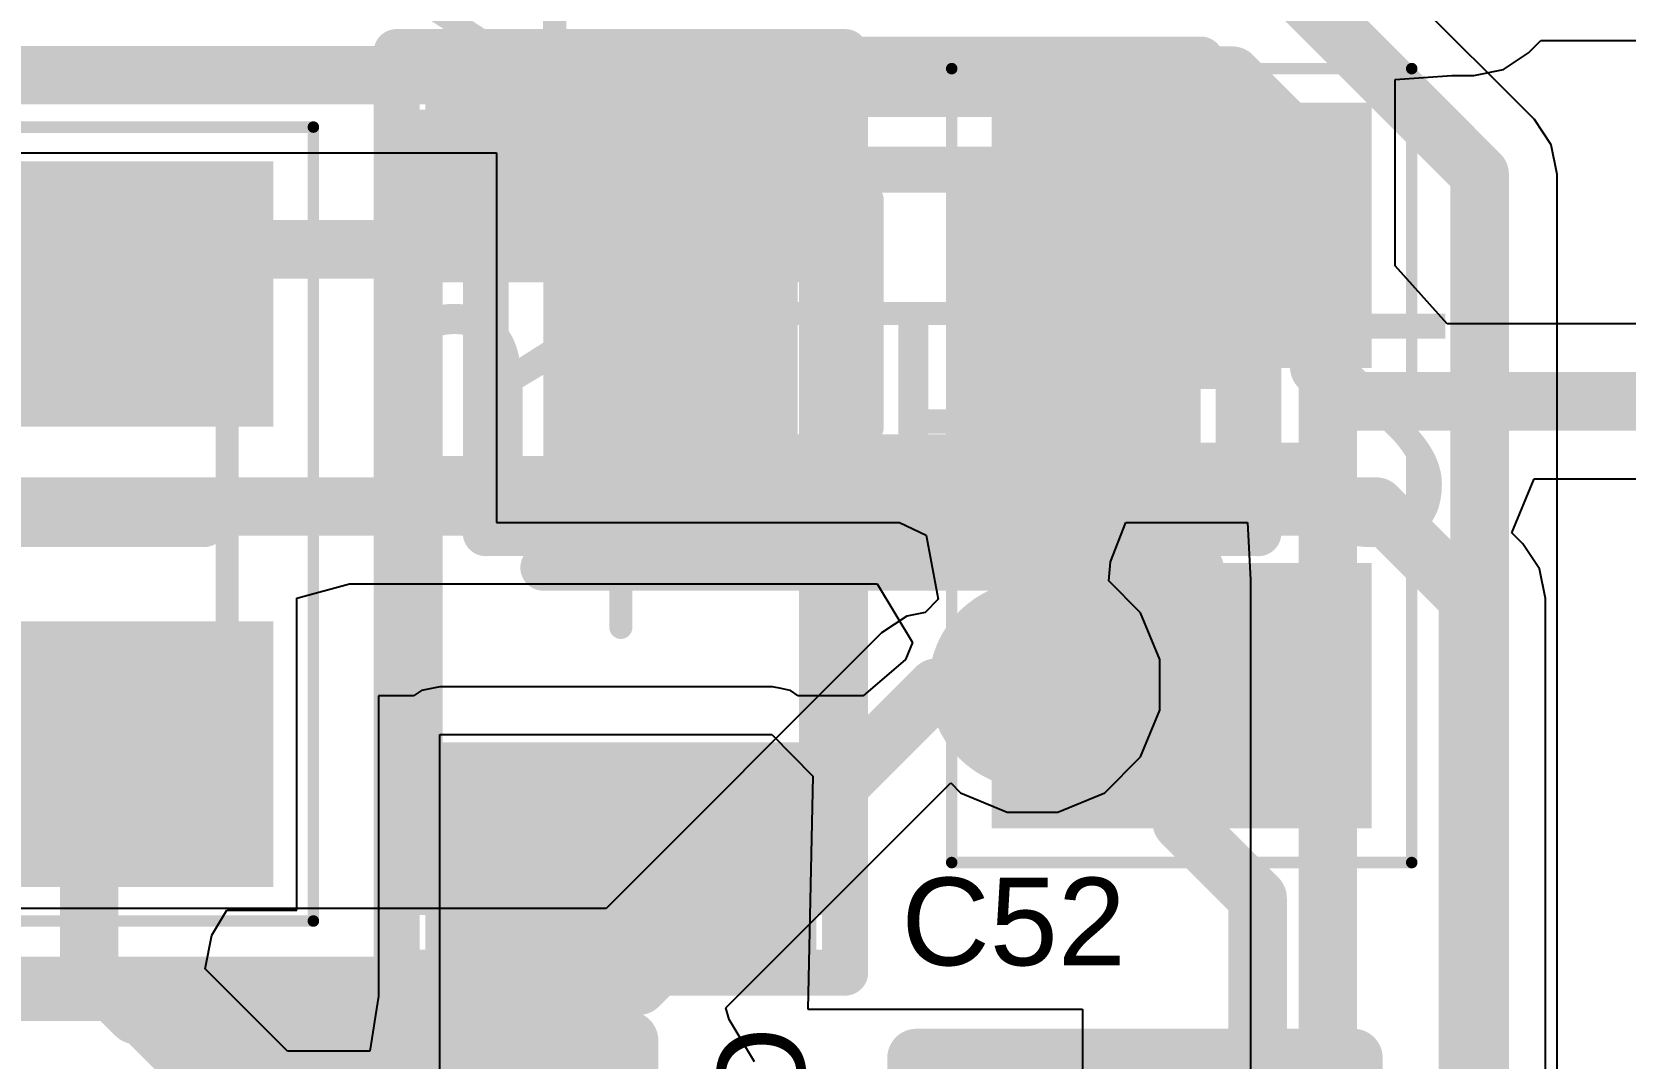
# Model space of a CAD drawing. Header units: inches. Extents: x 2.95 to 6.74, y 1.23 to 4.83.
# Drawn here: x 6.0302 to 6.3029, y 4.0116 to 4.1872 of the extents above; entities that cross this region are included whole.
import ezdxf

# ---------------------------------------------------------------- set-up
doc = ezdxf.new("R2010")
doc.units = ezdxf.units.IN
doc.header["$MEASUREMENT"] = 0
for name, color, linetype in [('Bottom 3D Body', 56, 'Continuous'), ('Bottom Assembly', 56, 'Continuous'), ('Bottom Component Center', 56, 'Continuous'), ('Bottom Courtyard', 56, 'Continuous'), ('Bottom Layer', 5, 'Continuous'), ('Bottom Overlay', 54, 'Continuous'), ('Bottom Paste', 16, 'Continuous'), ('Bottom Solder', 6, 'Continuous'), ('GND', 76, 'Continuous'), ('Mechanical 10', 56, 'Continuous'), ('Mechanical 12', 56, 'Continuous'), ('Mechanical 15', 56, 'Continuous'), ('PWR', 16, 'Continuous'), ('Top 3D Body', 56, 'Continuous'), ('Top Assembly', 56, 'Continuous'), ('Top Component Center', 56, 'Continuous'), ('Top Courtyard', 56, 'Continuous'), ('Top Layer', 1, 'Continuous'), ('Top Overlay', 2, 'Continuous'), ('Top Paste', 8, 'Continuous'), ('Top Solder', 216, 'Continuous'), ('Via Holes', 16, 'Continuous')]:
    doc.layers.add(name, color=color, linetype=linetype)
doc.styles.add('Arial', font='', dxfattribs={"height": 0.2})
doc.styles.get('Arial').set_extended_font_data('Arial')

# ---------------------------------------------------------------- blocks, each defined once
blk = doc.blocks.new('FP_TNPW1206__3_MFG_41')
at = {"layer": 'Top Layer'}
for points in [[(-0.0748, 0.03346), (-0.03937, 0.03346), (-0.03937, -0.03346), (-0.0748, -0.03346)], [(0.03937, 0.03346), (0.0748, 0.03346), (0.0748, -0.03346), (0.03937, -0.03346)]]:
    blk.add_hatch(color=1, dxfattribs=at).paths.add_polyline_path(points)
at = {"layer": 'Top Paste'}
for points in [[(-0.0748, 0.03346), (-0.03937, 0.03346), (-0.03937, -0.03346), (-0.0748, -0.03346)], [(0.03937, 0.03346), (0.0748, 0.03346), (0.0748, -0.03346), (0.03937, -0.03346)]]:
    blk.add_hatch(color=8, dxfattribs=at).paths.add_polyline_path(points)
at = {"layer": 'Top Solder'}
for points in [[(-0.0748, 0.03346), (-0.03937, 0.03346), (-0.03937, -0.03346), (-0.0748, -0.03346)], [(0.03937, 0.03346), (0.0748, 0.03346), (0.0748, -0.03346), (0.03937, -0.03346)]]:
    blk.add_hatch(color=216, dxfattribs=at).paths.add_polyline_path(points)
at = {"layer": 'Top 3D Body'}
for points in [[(-0.06496, 0.03445, 0.00787, 0.00787, 0), (-0.06496, -0.03445, 0.00787, 0.00787, 0)], [(-0.06496, 0.03445, 0.00787, 0.00787, 0), (0.06496, 0.03445, 0.00787, 0.00787, 0)], [(0.06496, 0.03445, 0.00787, 0.00787, 0), (0.06496, -0.03445, 0.00787, 0.00787, 0)], [(-0.06496, -0.03445, 0.00787, 0.00787, 0), (0.06496, -0.03445, 0.00787, 0.00787, 0)]]:
    blk.add_lwpolyline(points, format="xyseb", dxfattribs=at)
for points in [[(-0.06693, 0.03445, 0.00394, 0.00394, 1), (-0.06299, 0.03445, 0.00394, 0.00394, 1)], [(-0.06693, 0.03445, 0.00394, 0.00394, 1), (-0.06299, 0.03445, 0.00394, 0.00394, 1)], [(0.06299, 0.03445, 0.00394, 0.00394, 1), (0.06693, 0.03445, 0.00394, 0.00394, 1)], [(0.06299, 0.03445, 0.00394, 0.00394, 1), (0.06693, 0.03445, 0.00394, 0.00394, 1)], [(-0.06693, -0.03445, 0.00394, 0.00394, 1), (-0.06299, -0.03445, 0.00394, 0.00394, 1)], [(-0.06693, -0.03445, 0.00394, 0.00394, 1), (-0.06299, -0.03445, 0.00394, 0.00394, 1)], [(0.06299, -0.03445, 0.00394, 0.00394, 1), (0.06693, -0.03445, 0.00394, 0.00394, 1)], [(0.06299, -0.03445, 0.00394, 0.00394, 1), (0.06693, -0.03445, 0.00394, 0.00394, 1)]]:
    blk.add_lwpolyline(points, format="xyseb", close=True, dxfattribs=at)
at = {"layer": 'Top Assembly'}
for points in [[(-0.07874, 0.03839, 0.00787, 0.00787, 0), (-0.07874, -0.03839, 0.00787, 0.00787, 0)], [(-0.07874, 0.03839, 0.00787, 0.00787, 0), (0.07874, 0.03839, 0.00787, 0.00787, 0)], [(0.07874, 0.03839, 0.00787, 0.00787, 0), (0.07874, -0.03839, 0.00787, 0.00787, 0)], [(-0.07874, -0.03839, 0.00787, 0.00787, 0), (0.07874, -0.03839, 0.00787, 0.00787, 0)]]:
    blk.add_lwpolyline(points, format="xyseb", dxfattribs=at)
for points in [[(-0.08071, 0.03839, 0.00394, 0.00394, 1), (-0.07677, 0.03839, 0.00394, 0.00394, 1)], [(-0.08071, 0.03839, 0.00394, 0.00394, 1), (-0.07677, 0.03839, 0.00394, 0.00394, 1)], [(0.07677, 0.03839, 0.00394, 0.00394, 1), (0.08071, 0.03839, 0.00394, 0.00394, 1)], [(0.07677, 0.03839, 0.00394, 0.00394, 1), (0.08071, 0.03839, 0.00394, 0.00394, 1)], [(-0.08071, -0.03839, 0.00394, 0.00394, 1), (-0.07677, -0.03839, 0.00394, 0.00394, 1)], [(-0.08071, -0.03839, 0.00394, 0.00394, 1), (-0.07677, -0.03839, 0.00394, 0.00394, 1)], [(0.07677, -0.03839, 0.00394, 0.00394, 1), (0.08071, -0.03839, 0.00394, 0.00394, 1)], [(0.07677, -0.03839, 0.00394, 0.00394, 1), (0.08071, -0.03839, 0.00394, 0.00394, 1)]]:
    blk.add_lwpolyline(points, format="xyseb", close=True, dxfattribs=at)
at = {"layer": 'Top Component Center'}
for points in [[(0, 0.01969, 0.00394, 0.00394, 0), (0, -0.01969, 0.00394, 0.00394, 0)], [(-0.01969, 0, 0.00394, 0.00394, 0), (0.01969, 0, 0.00394, 0.00394, 0)]]:
    blk.add_lwpolyline(points, format="xyseb", dxfattribs=at)
for points in [[(-0.00098, 0.01969, 0.00197, 0.00197, 1), (0.00098, 0.01969, 0.00197, 0.00197, 1)], [(-0.02067, 0, 0.00197, 0.00197, 1), (-0.0187, 0, 0.00197, 0.00197, 1)], [(0.0187, 0, 0.00197, 0.00197, 1), (0.02067, 0, 0.00197, 0.00197, 1)], [(-0.00098, -0.01969, 0.00197, 0.00197, 1), (0.00098, -0.01969, 0.00197, 0.00197, 1)]]:
    blk.add_lwpolyline(points, format="xyseb", close=True, dxfattribs=at)
at = {"layer": 'Top Courtyard'}
for points in [[(-0.07874, 0.03839, 0.00787, 0.00787, 0), (-0.07874, -0.03839, 0.00787, 0.00787, 0)], [(-0.07874, 0.03839, 0.00787, 0.00787, 0), (0.07874, 0.03839, 0.00787, 0.00787, 0)], [(0.07874, 0.03839, 0.00787, 0.00787, 0), (0.07874, -0.03839, 0.00787, 0.00787, 0)], [(-0.07874, -0.03839, 0.00787, 0.00787, 0), (0.07874, -0.03839, 0.00787, 0.00787, 0)]]:
    blk.add_lwpolyline(points, format="xyseb", dxfattribs=at)
for points in [[(-0.08071, 0.03839, 0.00394, 0.00394, 1), (-0.07677, 0.03839, 0.00394, 0.00394, 1)], [(-0.08071, 0.03839, 0.00394, 0.00394, 1), (-0.07677, 0.03839, 0.00394, 0.00394, 1)], [(0.07677, 0.03839, 0.00394, 0.00394, 1), (0.08071, 0.03839, 0.00394, 0.00394, 1)], [(0.07677, 0.03839, 0.00394, 0.00394, 1), (0.08071, 0.03839, 0.00394, 0.00394, 1)], [(-0.08071, -0.03839, 0.00394, 0.00394, 1), (-0.07677, -0.03839, 0.00394, 0.00394, 1)], [(-0.08071, -0.03839, 0.00394, 0.00394, 1), (-0.07677, -0.03839, 0.00394, 0.00394, 1)], [(0.07677, -0.03839, 0.00394, 0.00394, 1), (0.08071, -0.03839, 0.00394, 0.00394, 1)], [(0.07677, -0.03839, 0.00394, 0.00394, 1), (0.08071, -0.03839, 0.00394, 0.00394, 1)]]:
    blk.add_lwpolyline(points, format="xyseb", close=True, dxfattribs=at)
at = {"layer": 'Top Overlay'}
for points in [[(-0.02461, 0.03445, 0.00787, 0.00787, 0), (0.02461, 0.03445, 0.00787, 0.00787, 0)], [(-0.02461, -0.03445, 0.00787, 0.00787, 0), (0.02461, -0.03445, 0.00787, 0.00787, 0)]]:
    blk.add_lwpolyline(points, format="xyseb", dxfattribs=at)
for points in [[(-0.02657, 0.03445, 0.00394, 0.00394, 1), (-0.02264, 0.03445, 0.00394, 0.00394, 1)], [(0.02264, 0.03445, 0.00394, 0.00394, 1), (0.02657, 0.03445, 0.00394, 0.00394, 1)], [(-0.02657, -0.03445, 0.00394, 0.00394, 1), (-0.02264, -0.03445, 0.00394, 0.00394, 1)], [(0.02264, -0.03445, 0.00394, 0.00394, 1), (0.02657, -0.03445, 0.00394, 0.00394, 1)]]:
    blk.add_lwpolyline(points, format="xyseb", close=True, dxfattribs=at)
at = {"layer": 'Top Assembly', "style": 'Arial'}
blk.add_text('R64', height=0.03937, dxfattribs=at).set_placement((0, 0.00044))
blk = doc.blocks.new('RESC2012X50N_55')
at = {"layer": 'Top Layer'}
for points in [[(-0.05807, -0.02854), (-0.05807, 0.02854), (-0.02067, 0.02854), (-0.02067, -0.02854)], [(0.02067, -0.02854), (0.02067, 0.02854), (0.05807, 0.02854), (0.05807, -0.02854)]]:
    blk.add_hatch(color=1, dxfattribs=at).paths.add_polyline_path(points)
at = {"layer": 'Top Paste'}
for points in [[(-0.05807, -0.02854), (-0.05807, 0.02854), (-0.02067, 0.02854), (-0.02067, -0.02854)], [(0.02067, -0.02854), (0.02067, 0.02854), (0.05807, 0.02854), (0.05807, -0.02854)]]:
    blk.add_hatch(color=8, dxfattribs=at).paths.add_polyline_path(points)
at = {"layer": 'Top Solder'}
for points in [[(-0.06207, -0.03254), (-0.06207, 0.03254), (-0.01667, 0.03254), (-0.01667, -0.03254)], [(0.01667, -0.03254), (0.01667, 0.03254), (0.06207, 0.03254), (0.06207, -0.03254)]]:
    blk.add_hatch(color=216, dxfattribs=at).paths.add_polyline_path(points)
at = {"layer": 'Mechanical 15'}
for points in [[(-0.06791, -0.03937, 0.00197, 0.00197, 0), (-0.06791, 0.03937, 0.00197, 0.00197, 0)], [(0.06791, 0.03937, 0.00197, 0.00197, 0), (-0.06791, 0.03937, 0.00197, 0.00197, 0)], [(0.06791, -0.03937, 0.00197, 0.00197, 0), (0.06791, 0.03937, 0.00197, 0.00197, 0)], [(0.06791, -0.03937, 0.00197, 0.00197, 0), (-0.06791, -0.03937, 0.00197, 0.00197, 0)]]:
    blk.add_lwpolyline(points, format="xyseb", dxfattribs=at)
for points in [[(-0.06841, 0.03937, 0.000984, 0.000984, 1), (-0.06742, 0.03937, 0.000984, 0.000984, 1)], [(-0.06841, 0.03937, 0.000984, 0.000984, 1), (-0.06742, 0.03937, 0.000984, 0.000984, 1)], [(0.06742, 0.03937, 0.000984, 0.000984, 1), (0.06841, 0.03937, 0.000984, 0.000984, 1)], [(0.06742, 0.03937, 0.000984, 0.000984, 1), (0.06841, 0.03937, 0.000984, 0.000984, 1)], [(-0.06841, -0.03937, 0.000984, 0.000984, 1), (-0.06742, -0.03937, 0.000984, 0.000984, 1)], [(-0.06841, -0.03937, 0.000984, 0.000984, 1), (-0.06742, -0.03937, 0.000984, 0.000984, 1)], [(0.06742, -0.03937, 0.000984, 0.000984, 1), (0.06841, -0.03937, 0.000984, 0.000984, 1)], [(0.06742, -0.03937, 0.000984, 0.000984, 1), (0.06841, -0.03937, 0.000984, 0.000984, 1)]]:
    blk.add_lwpolyline(points, format="xyseb", close=True, dxfattribs=at)
at = {"layer": 'Top 3D Body'}
for points in [[(-0.04035, -0.02461, 0.00394, 0.00394, 0), (-0.04035, 0.02461, 0.00394, 0.00394, 0)], [(0.04035, 0.02461, 0.00394, 0.00394, 0), (-0.04035, 0.02461, 0.00394, 0.00394, 0)], [(0.04035, -0.02461, 0.00394, 0.00394, 0), (0.04035, 0.02461, 0.00394, 0.00394, 0)], [(0.04035, -0.02461, 0.00394, 0.00394, 0), (-0.04035, -0.02461, 0.00394, 0.00394, 0)]]:
    blk.add_lwpolyline(points, format="xyseb", dxfattribs=at)
for points in [[(-0.04134, 0.02461, 0.00197, 0.00197, 1), (-0.03937, 0.02461, 0.00197, 0.00197, 1)], [(-0.04134, 0.02461, 0.00197, 0.00197, 1), (-0.03937, 0.02461, 0.00197, 0.00197, 1)], [(0.03937, 0.02461, 0.00197, 0.00197, 1), (0.04134, 0.02461, 0.00197, 0.00197, 1)], [(0.03937, 0.02461, 0.00197, 0.00197, 1), (0.04134, 0.02461, 0.00197, 0.00197, 1)], [(-0.04134, -0.02461, 0.00197, 0.00197, 1), (-0.03937, -0.02461, 0.00197, 0.00197, 1)], [(-0.04134, -0.02461, 0.00197, 0.00197, 1), (-0.03937, -0.02461, 0.00197, 0.00197, 1)], [(0.03937, -0.02461, 0.00197, 0.00197, 1), (0.04134, -0.02461, 0.00197, 0.00197, 1)], [(0.03937, -0.02461, 0.00197, 0.00197, 1), (0.04134, -0.02461, 0.00197, 0.00197, 1)]]:
    blk.add_lwpolyline(points, format="xyseb", close=True, dxfattribs=at)
at = {"layer": 'Top Overlay'}
blk.add_lwpolyline([(0, -0.02067, 0.00787, 0.00787, 0), (0, 0.02067, 0.00787, 0.00787, 0)], format="xyseb", dxfattribs=at)
for points in [[(-0.00197, 0.02067, 0.00394, 0.00394, 1), (0.00197, 0.02067, 0.00394, 0.00394, 1)], [(-0.00197, -0.02067, 0.00394, 0.00394, 1), (0.00197, -0.02067, 0.00394, 0.00394, 1)]]:
    blk.add_lwpolyline(points, format="xyseb", close=True, dxfattribs=at)
blk = doc.blocks.new('FP_RP732A_IPC_B_B_57')
at = {"layer": 'Bottom Layer'}
for points in [[(-0.05626, 0.02772), (-0.01272, 0.02772), (-0.01272, -0.02772), (-0.05626, -0.02772)], [(0.01272, 0.02772), (0.05626, 0.02772), (0.05626, -0.02772), (0.01272, -0.02772)]]:
    blk.add_hatch(color=5, dxfattribs=at).paths.add_polyline_path(points)
at = {"layer": 'Bottom Paste'}
for points in [[(-0.05626, 0.02772), (-0.01272, 0.02772), (-0.01272, -0.02772), (-0.05626, -0.02772)], [(0.01272, 0.02772), (0.05626, 0.02772), (0.05626, -0.02772), (0.01272, -0.02772)]]:
    blk.add_hatch(color=16, dxfattribs=at).paths.add_polyline_path(points)
at = {"layer": 'Bottom Solder'}
for points in [[(-0.05626, 0.02772), (-0.01272, 0.02772), (-0.01272, -0.02772), (-0.05626, -0.02772)], [(0.01272, 0.02772), (0.05626, 0.02772), (0.05626, -0.02772), (0.01272, -0.02772)]]:
    blk.add_hatch(color=6, dxfattribs=at).paths.add_polyline_path(points)
at = {"layer": 'Bottom 3D Body'}
for points in [[(-0.03937, -0.02461, 0.00787, 0.00787, 0), (-0.03937, 0.02461, 0.00787, 0.00787, 0)], [(-0.03937, 0.02461, 0.00787, 0.00787, 0), (0.03937, 0.02461, 0.00787, 0.00787, 0)], [(0.03937, -0.02461, 0.00787, 0.00787, 0), (0.03937, 0.02461, 0.00787, 0.00787, 0)], [(-0.03937, -0.02461, 0.00787, 0.00787, 0), (0.03937, -0.02461, 0.00787, 0.00787, 0)]]:
    blk.add_lwpolyline(points, format="xyseb", dxfattribs=at)
for points in [[(-0.04134, 0.02461, 0.00394, 0.00394, 1), (-0.0374, 0.02461, 0.00394, 0.00394, 1)], [(-0.04134, 0.02461, 0.00394, 0.00394, 1), (-0.0374, 0.02461, 0.00394, 0.00394, 1)], [(0.0374, 0.02461, 0.00394, 0.00394, 1), (0.04134, 0.02461, 0.00394, 0.00394, 1)], [(0.0374, 0.02461, 0.00394, 0.00394, 1), (0.04134, 0.02461, 0.00394, 0.00394, 1)], [(-0.04134, -0.02461, 0.00394, 0.00394, 1), (-0.0374, -0.02461, 0.00394, 0.00394, 1)], [(-0.04134, -0.02461, 0.00394, 0.00394, 1), (-0.0374, -0.02461, 0.00394, 0.00394, 1)], [(0.0374, -0.02461, 0.00394, 0.00394, 1), (0.04134, -0.02461, 0.00394, 0.00394, 1)], [(0.0374, -0.02461, 0.00394, 0.00394, 1), (0.04134, -0.02461, 0.00394, 0.00394, 1)]]:
    blk.add_lwpolyline(points, format="xyseb", close=True, dxfattribs=at)
at = {"layer": 'Bottom Assembly'}
for points in [[(-0.06611, -0.03756, 0.00787, 0.00787, 0), (-0.06611, 0.03756, 0.00787, 0.00787, 0)], [(-0.06611, 0.03756, 0.00787, 0.00787, 0), (0.06611, 0.03756, 0.00787, 0.00787, 0)], [(0.06611, -0.03756, 0.00787, 0.00787, 0), (0.06611, 0.03756, 0.00787, 0.00787, 0)], [(-0.06611, -0.03756, 0.00787, 0.00787, 0), (0.06611, -0.03756, 0.00787, 0.00787, 0)]]:
    blk.add_lwpolyline(points, format="xyseb", dxfattribs=at)
for points in [[(-0.06808, 0.03756, 0.00394, 0.00394, 1), (-0.06414, 0.03756, 0.00394, 0.00394, 1)], [(-0.06808, 0.03756, 0.00394, 0.00394, 1), (-0.06414, 0.03756, 0.00394, 0.00394, 1)], [(0.06414, 0.03756, 0.00394, 0.00394, 1), (0.06808, 0.03756, 0.00394, 0.00394, 1)], [(0.06414, 0.03756, 0.00394, 0.00394, 1), (0.06808, 0.03756, 0.00394, 0.00394, 1)], [(-0.06808, -0.03756, 0.00394, 0.00394, 1), (-0.06414, -0.03756, 0.00394, 0.00394, 1)], [(-0.06808, -0.03756, 0.00394, 0.00394, 1), (-0.06414, -0.03756, 0.00394, 0.00394, 1)], [(0.06414, -0.03756, 0.00394, 0.00394, 1), (0.06808, -0.03756, 0.00394, 0.00394, 1)], [(0.06414, -0.03756, 0.00394, 0.00394, 1), (0.06808, -0.03756, 0.00394, 0.00394, 1)]]:
    blk.add_lwpolyline(points, format="xyseb", close=True, dxfattribs=at)
at = {"layer": 'Bottom Component Center'}
for points in [[(0, -0.01969, 0.00394, 0.00394, 0), (0, 0.01969, 0.00394, 0.00394, 0)], [(-0.01969, 0, 0.00394, 0.00394, 0), (0.01969, 0, 0.00394, 0.00394, 0)]]:
    blk.add_lwpolyline(points, format="xyseb", dxfattribs=at)
for points in [[(-0.00098, 0.01969, 0.00197, 0.00197, 1), (0.00098, 0.01969, 0.00197, 0.00197, 1)], [(-0.02067, 0, 0.00197, 0.00197, 1), (-0.0187, 0, 0.00197, 0.00197, 1)], [(0.0187, 0, 0.00197, 0.00197, 1), (0.02067, 0, 0.00197, 0.00197, 1)], [(-0.00098, -0.01969, 0.00197, 0.00197, 1), (0.00098, -0.01969, 0.00197, 0.00197, 1)]]:
    blk.add_lwpolyline(points, format="xyseb", close=True, dxfattribs=at)
at = {"layer": 'Bottom Courtyard'}
for points in [[(-0.06611, -0.03756, 0.00787, 0.00787, 0), (-0.06611, 0.03756, 0.00787, 0.00787, 0)], [(-0.06611, 0.03756, 0.00787, 0.00787, 0), (0.06611, 0.03756, 0.00787, 0.00787, 0)], [(0.06611, -0.03756, 0.00787, 0.00787, 0), (0.06611, 0.03756, 0.00787, 0.00787, 0)], [(-0.06611, -0.03756, 0.00787, 0.00787, 0), (0.06611, -0.03756, 0.00787, 0.00787, 0)]]:
    blk.add_lwpolyline(points, format="xyseb", dxfattribs=at)
for points in [[(-0.06808, 0.03756, 0.00394, 0.00394, 1), (-0.06414, 0.03756, 0.00394, 0.00394, 1)], [(-0.06808, 0.03756, 0.00394, 0.00394, 1), (-0.06414, 0.03756, 0.00394, 0.00394, 1)], [(0.06414, 0.03756, 0.00394, 0.00394, 1), (0.06808, 0.03756, 0.00394, 0.00394, 1)], [(0.06414, 0.03756, 0.00394, 0.00394, 1), (0.06808, 0.03756, 0.00394, 0.00394, 1)], [(-0.06808, -0.03756, 0.00394, 0.00394, 1), (-0.06414, -0.03756, 0.00394, 0.00394, 1)], [(-0.06808, -0.03756, 0.00394, 0.00394, 1), (-0.06414, -0.03756, 0.00394, 0.00394, 1)], [(0.06414, -0.03756, 0.00394, 0.00394, 1), (0.06808, -0.03756, 0.00394, 0.00394, 1)], [(0.06414, -0.03756, 0.00394, 0.00394, 1), (0.06808, -0.03756, 0.00394, 0.00394, 1)]]:
    blk.add_lwpolyline(points, format="xyseb", close=True, dxfattribs=at)
at = {"layer": 'Bottom Overlay'}
for points in [[(-0.05626, 0.04347, 0.00787, 0.00787, 0), (0.05626, 0.04347, 0.00787, 0.00787, 0)], [(-0.05626, -0.04347, 0.00787, 0.00787, 0), (0.05626, -0.04347, 0.00787, 0.00787, 0)]]:
    blk.add_lwpolyline(points, format="xyseb", dxfattribs=at)
for points in [[(-0.05823, 0.04347, 0.00394, 0.00394, 1), (-0.0543, 0.04347, 0.00394, 0.00394, 1)], [(0.0543, 0.04347, 0.00394, 0.00394, 1), (0.05823, 0.04347, 0.00394, 0.00394, 1)], [(-0.05823, -0.04347, 0.00394, 0.00394, 1), (-0.0543, -0.04347, 0.00394, 0.00394, 1)], [(0.0543, -0.04347, 0.00394, 0.00394, 1), (0.05823, -0.04347, 0.00394, 0.00394, 1)]]:
    blk.add_lwpolyline(points, format="xyseb", close=True, dxfattribs=at)
at = {"layer": 'Bottom Assembly', "style": 'Arial', "text_generation_flag": 2}
blk.add_text('R42', height=0.03937, rotation=180, dxfattribs=at).set_placement((0, 0))
blk = doc.blocks.new('RESC2012X50N_58')
at = {"layer": 'Top Layer'}
for points in [[(-0.05807, -0.02854), (-0.05807, 0.02854), (-0.02067, 0.02854), (-0.02067, -0.02854)], [(0.02067, -0.02854), (0.02067, 0.02854), (0.05807, 0.02854), (0.05807, -0.02854)]]:
    blk.add_hatch(color=1, dxfattribs=at).paths.add_polyline_path(points)
at = {"layer": 'Top Paste'}
for points in [[(-0.05807, -0.02854), (-0.05807, 0.02854), (-0.02067, 0.02854), (-0.02067, -0.02854)], [(0.02067, -0.02854), (0.02067, 0.02854), (0.05807, 0.02854), (0.05807, -0.02854)]]:
    blk.add_hatch(color=8, dxfattribs=at).paths.add_polyline_path(points)
at = {"layer": 'Top Solder'}
for points in [[(-0.06207, -0.03254), (-0.06207, 0.03254), (-0.01667, 0.03254), (-0.01667, -0.03254)], [(0.01667, -0.03254), (0.01667, 0.03254), (0.06207, 0.03254), (0.06207, -0.03254)]]:
    blk.add_hatch(color=216, dxfattribs=at).paths.add_polyline_path(points)
at = {"layer": 'Mechanical 15'}
for points in [[(0.06791, 0.03937, 0.00197, 0.00197, 0), (-0.06791, 0.03937, 0.00197, 0.00197, 0)], [(-0.06791, -0.03937, 0.00197, 0.00197, 0), (-0.06791, 0.03937, 0.00197, 0.00197, 0)], [(0.06791, -0.03937, 0.00197, 0.00197, 0), (0.06791, 0.03937, 0.00197, 0.00197, 0)], [(0.06791, -0.03937, 0.00197, 0.00197, 0), (-0.06791, -0.03937, 0.00197, 0.00197, 0)]]:
    blk.add_lwpolyline(points, format="xyseb", dxfattribs=at)
for points in [[(-0.06841, 0.03937, 0.000984, 0.000984, 1), (-0.06742, 0.03937, 0.000984, 0.000984, 1)], [(-0.06841, 0.03937, 0.000984, 0.000984, 1), (-0.06742, 0.03937, 0.000984, 0.000984, 1)], [(0.06742, 0.03937, 0.000984, 0.000984, 1), (0.06841, 0.03937, 0.000984, 0.000984, 1)], [(0.06742, 0.03937, 0.000984, 0.000984, 1), (0.06841, 0.03937, 0.000984, 0.000984, 1)], [(-0.06841, -0.03937, 0.000984, 0.000984, 1), (-0.06742, -0.03937, 0.000984, 0.000984, 1)], [(-0.06841, -0.03937, 0.000984, 0.000984, 1), (-0.06742, -0.03937, 0.000984, 0.000984, 1)], [(0.06742, -0.03937, 0.000984, 0.000984, 1), (0.06841, -0.03937, 0.000984, 0.000984, 1)], [(0.06742, -0.03937, 0.000984, 0.000984, 1), (0.06841, -0.03937, 0.000984, 0.000984, 1)]]:
    blk.add_lwpolyline(points, format="xyseb", close=True, dxfattribs=at)
at = {"layer": 'Top 3D Body'}
for points in [[(0.04035, 0.02461, 0.00394, 0.00394, 0), (-0.04035, 0.02461, 0.00394, 0.00394, 0)], [(-0.04035, -0.02461, 0.00394, 0.00394, 0), (-0.04035, 0.02461, 0.00394, 0.00394, 0)], [(0.04035, -0.02461, 0.00394, 0.00394, 0), (0.04035, 0.02461, 0.00394, 0.00394, 0)], [(0.04035, -0.02461, 0.00394, 0.00394, 0), (-0.04035, -0.02461, 0.00394, 0.00394, 0)]]:
    blk.add_lwpolyline(points, format="xyseb", dxfattribs=at)
for points in [[(-0.04134, 0.02461, 0.00197, 0.00197, 1), (-0.03937, 0.02461, 0.00197, 0.00197, 1)], [(-0.04134, 0.02461, 0.00197, 0.00197, 1), (-0.03937, 0.02461, 0.00197, 0.00197, 1)], [(0.03937, 0.02461, 0.00197, 0.00197, 1), (0.04134, 0.02461, 0.00197, 0.00197, 1)], [(0.03937, 0.02461, 0.00197, 0.00197, 1), (0.04134, 0.02461, 0.00197, 0.00197, 1)], [(-0.04134, -0.02461, 0.00197, 0.00197, 1), (-0.03937, -0.02461, 0.00197, 0.00197, 1)], [(-0.04134, -0.02461, 0.00197, 0.00197, 1), (-0.03937, -0.02461, 0.00197, 0.00197, 1)], [(0.03937, -0.02461, 0.00197, 0.00197, 1), (0.04134, -0.02461, 0.00197, 0.00197, 1)], [(0.03937, -0.02461, 0.00197, 0.00197, 1), (0.04134, -0.02461, 0.00197, 0.00197, 1)]]:
    blk.add_lwpolyline(points, format="xyseb", close=True, dxfattribs=at)
at = {"layer": 'Top Overlay'}
blk.add_lwpolyline([(0, -0.02067, 0.00787, 0.00787, 0), (0, 0.02067, 0.00787, 0.00787, 0)], format="xyseb", dxfattribs=at)
for points in [[(-0.00197, 0.02067, 0.00394, 0.00394, 1), (0.00197, 0.02067, 0.00394, 0.00394, 1)], [(-0.00197, -0.02067, 0.00394, 0.00394, 1), (0.00197, -0.02067, 0.00394, 0.00394, 1)]]:
    blk.add_lwpolyline(points, format="xyseb", close=True, dxfattribs=at)
blk = doc.blocks.new('CAPC1005X55N_122')
at = {"layer": 'Top Layer'}
for points in [[(-0.03063, 0.01181), (-0.00937, 0.01181), (-0.00937, -0.01181), (-0.03063, -0.01181)], [(0.00638, 0.01181), (0.02764, 0.01181), (0.02764, -0.01181), (0.00638, -0.01181)]]:
    blk.add_hatch(color=1, dxfattribs=at).paths.add_polyline_path(points)
at = {"layer": 'Top Paste'}
for points in [[(-0.03063, 0.01181), (-0.00937, 0.01181), (-0.00937, -0.01181), (-0.03063, -0.01181)], [(0.00638, 0.01181), (0.02764, 0.01181), (0.02764, -0.01181), (0.00638, -0.01181)]]:
    blk.add_hatch(color=8, dxfattribs=at).paths.add_polyline_path(points)
at = {"layer": 'Top Solder'}
for points in [[(-0.03465, 0.01583), (-0.00535, 0.01583), (-0.00535, -0.01583), (-0.03465, -0.01583)], [(0.00236, 0.01583), (0.03165, 0.01583), (0.03165, -0.01583), (0.00236, -0.01583)]]:
    blk.add_hatch(color=216, dxfattribs=at).paths.add_polyline_path(points)
at = {"layer": 'Mechanical 10'}
for points in [[(-0.02087, -0.01102, 0.01, 0.01, 0), (-0.02087, 0.01102, 0.01, 0.01, 0)], [(-0.02087, 0.01102, 0.01, 0.01, 0), (0.02087, 0.01102, 0.01, 0.01, 0)], [(0.02087, -0.01102, 0.01, 0.01, 0), (0.02087, 0.01102, 0.01, 0.01, 0)], [(-0.02087, -0.01102, 0.01, 0.01, 0), (0.02087, -0.01102, 0.01, 0.01, 0)]]:
    blk.add_lwpolyline(points, format="xyseb", dxfattribs=at)
for points in [[(-0.02337, 0.01102, 0.005, 0.005, 1), (-0.01837, 0.01102, 0.005, 0.005, 1)], [(-0.02337, 0.01102, 0.005, 0.005, 1), (-0.01837, 0.01102, 0.005, 0.005, 1)], [(0.01837, 0.01102, 0.005, 0.005, 1), (0.02337, 0.01102, 0.005, 0.005, 1)], [(0.01837, 0.01102, 0.005, 0.005, 1), (0.02337, 0.01102, 0.005, 0.005, 1)], [(-0.02337, -0.01102, 0.005, 0.005, 1), (-0.01837, -0.01102, 0.005, 0.005, 1)], [(-0.02337, -0.01102, 0.005, 0.005, 1), (-0.01837, -0.01102, 0.005, 0.005, 1)], [(0.01837, -0.01102, 0.005, 0.005, 1), (0.02337, -0.01102, 0.005, 0.005, 1)], [(0.01837, -0.01102, 0.005, 0.005, 1), (0.02337, -0.01102, 0.005, 0.005, 1)]]:
    blk.add_lwpolyline(points, format="xyseb", close=True, dxfattribs=at)
at = {"layer": 'Mechanical 12'}
for points in [[(-0.0374, -0.02165, 0.01, 0.01, 0), (-0.0374, 0.02165, 0.01, 0.01, 0)], [(-0.0374, 0.02165, 0.01, 0.01, 0), (0.0374, 0.02165, 0.01, 0.01, 0)], [(0.0374, -0.02165, 0.01, 0.01, 0), (0.0374, 0.02165, 0.01, 0.01, 0)], [(-0.0374, -0.02165, 0.01, 0.01, 0), (0.0374, -0.02165, 0.01, 0.01, 0)]]:
    blk.add_lwpolyline(points, format="xyseb", dxfattribs=at)
for points in [[(-0.0399, 0.02165, 0.005, 0.005, 1), (-0.0349, 0.02165, 0.005, 0.005, 1)], [(-0.0399, 0.02165, 0.005, 0.005, 1), (-0.0349, 0.02165, 0.005, 0.005, 1)], [(0.0349, 0.02165, 0.005, 0.005, 1), (0.0399, 0.02165, 0.005, 0.005, 1)], [(0.0349, 0.02165, 0.005, 0.005, 1), (0.0399, 0.02165, 0.005, 0.005, 1)], [(-0.0399, -0.02165, 0.005, 0.005, 1), (-0.0349, -0.02165, 0.005, 0.005, 1)], [(-0.0399, -0.02165, 0.005, 0.005, 1), (-0.0349, -0.02165, 0.005, 0.005, 1)], [(0.0349, -0.02165, 0.005, 0.005, 1), (0.0399, -0.02165, 0.005, 0.005, 1)], [(0.0349, -0.02165, 0.005, 0.005, 1), (0.0399, -0.02165, 0.005, 0.005, 1)]]:
    blk.add_lwpolyline(points, format="xyseb", close=True, dxfattribs=at)
blk = doc.blocks.new('CAPC1005X55N_126')
at = {"layer": 'Top Layer'}
for points in [[(-0.03063, 0.01181), (-0.00937, 0.01181), (-0.00937, -0.01181), (-0.03063, -0.01181)], [(0.00638, 0.01181), (0.02764, 0.01181), (0.02764, -0.01181), (0.00638, -0.01181)]]:
    blk.add_hatch(color=1, dxfattribs=at).paths.add_polyline_path(points)
at = {"layer": 'Top Paste'}
for points in [[(-0.03063, 0.01181), (-0.00937, 0.01181), (-0.00937, -0.01181), (-0.03063, -0.01181)], [(0.00638, 0.01181), (0.02764, 0.01181), (0.02764, -0.01181), (0.00638, -0.01181)]]:
    blk.add_hatch(color=8, dxfattribs=at).paths.add_polyline_path(points)
at = {"layer": 'Top Solder'}
for points in [[(-0.03465, 0.01583), (-0.00535, 0.01583), (-0.00535, -0.01583), (-0.03465, -0.01583)], [(0.00236, 0.01583), (0.03165, 0.01583), (0.03165, -0.01583), (0.00236, -0.01583)]]:
    blk.add_hatch(color=216, dxfattribs=at).paths.add_polyline_path(points)
at = {"layer": 'Mechanical 10'}
for points in [[(0.02087, 0.01102, 0.01, 0.01, 0), (-0.02087, 0.01102, 0.01, 0.01, 0)], [(-0.02087, 0.01102, 0.01, 0.01, 0), (-0.02087, -0.01102, 0.01, 0.01, 0)], [(0.02087, 0.01102, 0.01, 0.01, 0), (0.02087, -0.01102, 0.01, 0.01, 0)], [(0.02087, -0.01102, 0.01, 0.01, 0), (-0.02087, -0.01102, 0.01, 0.01, 0)]]:
    blk.add_lwpolyline(points, format="xyseb", dxfattribs=at)
for points in [[(-0.02337, 0.01102, 0.005, 0.005, 1), (-0.01837, 0.01102, 0.005, 0.005, 1)], [(-0.02337, 0.01102, 0.005, 0.005, 1), (-0.01837, 0.01102, 0.005, 0.005, 1)], [(0.01837, 0.01102, 0.005, 0.005, 1), (0.02337, 0.01102, 0.005, 0.005, 1)], [(0.01837, 0.01102, 0.005, 0.005, 1), (0.02337, 0.01102, 0.005, 0.005, 1)], [(-0.02337, -0.01102, 0.005, 0.005, 1), (-0.01837, -0.01102, 0.005, 0.005, 1)], [(-0.02337, -0.01102, 0.005, 0.005, 1), (-0.01837, -0.01102, 0.005, 0.005, 1)], [(0.01837, -0.01102, 0.005, 0.005, 1), (0.02337, -0.01102, 0.005, 0.005, 1)], [(0.01837, -0.01102, 0.005, 0.005, 1), (0.02337, -0.01102, 0.005, 0.005, 1)]]:
    blk.add_lwpolyline(points, format="xyseb", close=True, dxfattribs=at)
at = {"layer": 'Mechanical 12'}
for points in [[(0.0374, 0.02165, 0.01, 0.01, 0), (-0.0374, 0.02165, 0.01, 0.01, 0)], [(-0.0374, 0.02165, 0.01, 0.01, 0), (-0.0374, -0.02165, 0.01, 0.01, 0)], [(0.0374, 0.02165, 0.01, 0.01, 0), (0.0374, -0.02165, 0.01, 0.01, 0)], [(0.0374, -0.02165, 0.01, 0.01, 0), (-0.0374, -0.02165, 0.01, 0.01, 0)]]:
    blk.add_lwpolyline(points, format="xyseb", dxfattribs=at)
for points in [[(-0.0399, 0.02165, 0.005, 0.005, 1), (-0.0349, 0.02165, 0.005, 0.005, 1)], [(-0.0399, 0.02165, 0.005, 0.005, 1), (-0.0349, 0.02165, 0.005, 0.005, 1)], [(0.0349, 0.02165, 0.005, 0.005, 1), (0.0399, 0.02165, 0.005, 0.005, 1)], [(0.0349, 0.02165, 0.005, 0.005, 1), (0.0399, 0.02165, 0.005, 0.005, 1)], [(-0.0399, -0.02165, 0.005, 0.005, 1), (-0.0349, -0.02165, 0.005, 0.005, 1)], [(-0.0399, -0.02165, 0.005, 0.005, 1), (-0.0349, -0.02165, 0.005, 0.005, 1)], [(0.0349, -0.02165, 0.005, 0.005, 1), (0.0399, -0.02165, 0.005, 0.005, 1)], [(0.0349, -0.02165, 0.005, 0.005, 1), (0.0399, -0.02165, 0.005, 0.005, 1)]]:
    blk.add_lwpolyline(points, format="xyseb", close=True, dxfattribs=at)

msp = doc.modelspace()

# ---------------------------------------------------------------- hatches: boundary and pattern name
at = {"layer": 'Bottom Layer'}
h = msp.add_hatch(color=5, dxfattribs=at)
edge = h.paths.add_edge_path()
edge.add_arc((6.144, 4.153), 0.01378, 0, 360)
h = msp.add_hatch(color=5, dxfattribs=at)
edge = h.paths.add_edge_path()
edge.add_arc((6.207, 4.15), 0.01378, 0, 360)
h = msp.add_hatch(color=5, dxfattribs=at)
edge = h.paths.add_edge_path()
edge.add_arc((6.20149, 4.0755), 0.01378, 0, 360)
at = {"layer": 'Bottom Solder'}
h = msp.add_hatch(color=6, dxfattribs=at)
edge = h.paths.add_edge_path()
edge.add_arc((6.144, 4.153), 0.01778, 0, 360)
h = msp.add_hatch(color=6, dxfattribs=at)
edge = h.paths.add_edge_path()
edge.add_arc((6.207, 4.15), 0.01778, 0, 360)
h = msp.add_hatch(color=6, dxfattribs=at)
edge = h.paths.add_edge_path()
edge.add_arc((6.20149, 4.0755), 0.01778, 0, 360)
at = {"layer": 'GND'}
h = msp.add_hatch(color=76, dxfattribs=at)
edge = h.paths.add_edge_path()
edge.add_arc((6.144, 4.153), 0.01591, 0, 360)
h = msp.add_hatch(color=76, dxfattribs=at)
edge = h.paths.add_edge_path()
edge.add_arc((6.207, 4.15), 0.01591, 0, 360)
h = msp.add_hatch(color=76, dxfattribs=at)
edge = h.paths.add_edge_path()
edge.add_arc((6.20149, 4.0755), 0.01591, 0, 360)
at = {"layer": 'PWR'}
h = msp.add_hatch(color=16, dxfattribs=at)
edge = h.paths.add_edge_path()
edge.add_arc((6.144, 4.153), 0.01591, 0, 360)
h = msp.add_hatch(color=16, dxfattribs=at)
edge = h.paths.add_edge_path()
edge.add_arc((6.207, 4.15), 0.01591, 0, 360)
h = msp.add_hatch(color=16, dxfattribs=at)
edge = h.paths.add_edge_path()
edge.add_arc((6.20149, 4.0755), 0.01591, 0, 360)
at = {"layer": 'Top Layer'}
h = msp.add_hatch(color=1, dxfattribs=at)
edge = h.paths.add_edge_path()
edge.add_arc((6.144, 4.153), 0.01378, 0, 360)
h = msp.add_hatch(color=1, dxfattribs=at)
edge = h.paths.add_edge_path()
edge.add_arc((6.207, 4.15), 0.01378, 0, 360)
h = msp.add_hatch(color=1, dxfattribs=at)
edge = h.paths.add_edge_path()
edge.add_arc((6.20149, 4.0755), 0.01378, 0, 360)
at = {"layer": 'Top Solder'}
h = msp.add_hatch(color=216, dxfattribs=at)
edge = h.paths.add_edge_path()
edge.add_arc((6.144, 4.153), 0.01778, 0, 360)
h = msp.add_hatch(color=216, dxfattribs=at)
edge = h.paths.add_edge_path()
edge.add_arc((6.207, 4.15), 0.01778, 0, 360)
h = msp.add_hatch(color=216, dxfattribs=at)
edge = h.paths.add_edge_path()
edge.add_arc((6.20149, 4.0755), 0.01778, 0, 360)
at = {"layer": 'Via Holes'}
h = msp.add_hatch(color=7, dxfattribs=at)
edge = h.paths.add_edge_path()
edge.add_arc((6.144, 4.153), 0.00591, 0, 360)
h = msp.add_hatch(color=7, dxfattribs=at)
edge = h.paths.add_edge_path()
edge.add_arc((6.207, 4.15), 0.00591, 0, 360)
h = msp.add_hatch(color=7, dxfattribs=at)
edge = h.paths.add_edge_path()
edge.add_arc((6.20149, 4.0755), 0.00591, 0, 360)

# ---------------------------------------------------------------- linework, layer by layer
at = {"layer": 'Bottom Layer'}
for p, q in [((6.28737, 4.1722), (6.2452, 4.21437)), ((6.29025, 4.1679), (6.28737, 4.1722)), ((6.29125, 4.16283), (6.29025, 4.1679)), ((6.02427, 4.16652), (6.10974, 4.16652)), ((6.10974, 4.16652), (6.10974, 4.10328)), ((6.29125, 3.458), (6.29125, 4.16283)), ((6.10974, 4.10328), (6.16928, 4.10328)), ((6.16928, 4.10328), (6.16928, 4.10328)), ((6.16928, 4.10328), (6.17872, 4.10328)), ((6.17872, 4.10328), (6.18325, 4.10112)), ((6.21482, 4.09651), (6.21746, 4.10328)), ((6.21746, 4.10328), (6.23826, 4.10328)), ((6.23826, 4.10328), (6.23875, 4.09348)), ((6.18325, 4.10112), (6.18532, 4.09013)), ((6.21451, 4.09328), (6.21482, 4.09651)), ((6.23875, 4.09348), (6.23875, 3.54936)), ((6.21995, 4.08783), (6.21451, 4.09328)), ((6.18532, 4.09013), (6.18306, 4.08787)), ((6.17993, 4.08725), (6.17563, 4.08437)), ((6.18306, 4.08787), (6.17993, 4.08725)), ((6.22327, 4.07983), (6.21995, 4.08783)), ((6.17563, 4.08437), (6.12851, 4.03725)), ((6.22327, 4.07117), (6.22327, 4.07983)), ((6.21995, 4.06316), (6.22327, 4.07117)), ((6.21382, 4.05703), (6.21995, 4.06316)), ((6.14898, 4.02024), (6.18746, 4.05872)), ((6.18746, 4.05872), (6.18915, 4.05703)), ((6.18915, 4.05703), (6.19715, 4.05372)), ((6.20582, 4.05372), (6.21382, 4.05703)), ((6.19715, 4.05372), (6.20582, 4.05372)), ((6.12851, 4.03725), (5.89607, 4.03725)), ((6.14952, 4.01823), (6.14898, 4.02024)), ((6.15389, 4.011), (6.14952, 4.01823))]:
    msp.add_line(p, q, dxfattribs=at)
for points in [[(6.23583, 4.205, 0.01, 0.01, 0), (6.278, 4.16283, 0.01, 0.01, 0)], [(6.01878, 4.17978, 0.01, 0.01, 0), (6.22176, 4.17978, 0.01, 0.01, 0)], [(6.22176, 4.17978, 0.01, 0.01, 0), (6.22182, 4.17972, 0.01, 0.01, 0)], [(6.22182, 4.17972, 0.01, 0.01, 0), (6.23565, 4.17972, 0.01, 0.01, 0)], [(6.23565, 4.17972, 0.01, 0.01, 0), (6.252, 4.16337, 0.01, 0.01, 0)], [(6.252, 3.54387, 0.01, 0.01, 0), (6.252, 4.16337, 0.01, 0.01, 0)], [(6.278, 3.458, 0.01, 0.01, 0), (6.278, 4.16283, 0.01, 0.01, 0)], [(6.134, 4.024, 0.01, 0.01, 0), (6.185, 4.075, 0.01, 0.01, 0)], [(6.185, 4.075, 0.01, 0.01, 0), (6.203, 4.075, 0.01, 0.01, 0)], [(5.711, 4.024, 0.01, 0.01, 0), (6.134, 4.024, 0.01, 0.01, 0)]]:
    msp.add_lwpolyline(points, format="xyseb", dxfattribs=at)
for points in [[(6.21926, 4.17978, 0.005, 0.005, 1), (6.22426, 4.17978, 0.005, 0.005, 1)], [(6.21926, 4.17978, 0.005, 0.005, 1), (6.22426, 4.17978, 0.005, 0.005, 1)], [(6.21932, 4.17972, 0.005, 0.005, 1), (6.22432, 4.17972, 0.005, 0.005, 1)], [(6.21932, 4.17972, 0.005, 0.005, 1), (6.22432, 4.17972, 0.005, 0.005, 1)], [(6.23315, 4.17972, 0.005, 0.005, 1), (6.23815, 4.17972, 0.005, 0.005, 1)], [(6.23315, 4.17972, 0.005, 0.005, 1), (6.23815, 4.17972, 0.005, 0.005, 1)], [(6.2495, 4.16337, 0.005, 0.005, 1), (6.2545, 4.16337, 0.005, 0.005, 1)], [(6.2495, 4.16337, 0.005, 0.005, 1), (6.2545, 4.16337, 0.005, 0.005, 1)], [(6.2755, 4.16283, 0.005, 0.005, 1), (6.2805, 4.16283, 0.005, 0.005, 1)], [(6.2755, 4.16283, 0.005, 0.005, 1), (6.2805, 4.16283, 0.005, 0.005, 1)], [(6.1825, 4.075, 0.005, 0.005, 1), (6.1875, 4.075, 0.005, 0.005, 1)], [(6.1825, 4.075, 0.005, 0.005, 1), (6.1875, 4.075, 0.005, 0.005, 1)], [(6.2005, 4.075, 0.005, 0.005, 1), (6.2055, 4.075, 0.005, 0.005, 1)], [(6.1315, 4.024, 0.005, 0.005, 1), (6.1365, 4.024, 0.005, 0.005, 1)], [(6.1315, 4.024, 0.005, 0.005, 1), (6.1365, 4.024, 0.005, 0.005, 1)]]:
    msp.add_lwpolyline(points, format="xyseb", close=True, dxfattribs=at)
at = {"layer": 'Top Layer'}
for p, q in [((6.28207, 4.18075), (6.28637, 4.18363)), ((6.28637, 4.18363), (6.28849, 4.18575)), ((6.28849, 4.18575), (6.35373, 4.18575)), ((6.277, 4.17975), (6.28207, 4.18075)), ((6.26354, 4.17907), (6.27326, 4.17975)), ((6.26354, 4.14715), (6.26354, 4.17907)), ((6.27326, 4.17975), (6.277, 4.17975)), ((6.27243, 4.13725), (6.26354, 4.14715)), ((6.35373, 4.13725), (6.27243, 4.13725)), ((6.2835, 4.10151), (6.28732, 4.11075)), ((6.28732, 4.11075), (6.35373, 4.11075)), ((6.28537, 4.09963), (6.2835, 4.10151)), ((6.28825, 4.09533), (6.28537, 4.09963)), ((6.28925, 4.09026), (6.28825, 4.09533)), ((6.07554, 4.09033), (6.08454, 4.09275)), ((6.08454, 4.09275), (6.17487, 4.09275)), ((6.17487, 4.09275), (6.18091, 4.08275)), ((6.07554, 4.03693), (6.07554, 4.09033)), ((6.28925, 3.91517), (6.28925, 4.09026)), ((6.18091, 4.08275), (6.17971, 4.07983)), ((6.17971, 4.07983), (6.17246, 4.07363)), ((6.09688, 4.07454), (6.09552, 4.07363)), ((6.1, 4.07516), (6.09688, 4.07454)), ((6.15685, 4.07516), (6.1, 4.07516)), ((6.1569, 4.07515), (6.15685, 4.07516)), ((6.15694, 4.07516), (6.1569, 4.07515)), ((6.15846, 4.07484), (6.15694, 4.07516)), ((6.15997, 4.07454), (6.15846, 4.07484)), ((6.16001, 4.07451), (6.15997, 4.07454)), ((6.16005, 4.0745), (6.16001, 4.07451)), ((6.16133, 4.07363), (6.16005, 4.0745)), ((6.09552, 4.07363), (6.08954, 4.07363)), ((6.08954, 4.07363), (6.08954, 4.0222)), ((6.17246, 4.07363), (6.16133, 4.07363)), ((6.1, 3.974), (6.1, 4.067)), ((6.1, 4.067), (6.15685, 4.067)), ((6.15685, 4.067), (6.16385, 4.05985)), ((6.16385, 4.05985), (6.163, 4.02)), ((6.061, 4.03269), (6.06357, 4.03693)), ((6.06357, 4.03693), (6.07554, 4.03693)), ((6.05982, 4.02693), (6.061, 4.03269)), ((6.07394, 4.01281), (6.05982, 4.02693)), ((6.08954, 4.0222), (6.08805, 4.01281)), ((6.08954, 4.0222), (6.08954, 4.0222)), ((6.163, 4.02), (6.21, 4.02)), ((6.21, 4.02), (6.21, 3.974)), ((6.08805, 4.01281), (6.07394, 4.01281))]:
    msp.add_line(p, q, dxfattribs=at)
for points in [[(6.227, 4.15237, 0.01, 0.01, 0), (6.23684, 4.15237, 0.01, 0.01, 0)], [(6.23684, 4.15237, 0.01, 0.01, 0), (6.25054, 4.13867, 0.01, 0.01, 0)], [(6.03537, 4.14237, 0.01, 0.01, 0), (6.043, 4.15, 0.01, 0.01, 0)], [(6.043, 4.15, 0.01, 0.01, 0), (6.141, 4.15, 0.01, 0.01, 0)], [(6.035, 4.142, 0.01, 0.01, 0), (6.03537, 4.14237, 0.01, 0.01, 0)], [(6.03537, 4.14237, 0.01, 0.01, 0), (6.039, 4.14237, 0.01, 0.01, 0)], [(6.25054, 4.12986, 0.01, 0.01, 0), (6.25054, 4.13867, 0.01, 0.01, 0)], [(6.25054, 4.12986, 0.01, 0.01, 0), (6.2564, 4.124, 0.01, 0.01, 0)], [(6.2564, 4.124, 0.01, 0.01, 0), (6.45902, 4.124, 0.01, 0.01, 0)], [(5.9782, 4.106, 0.01, 0.01, 0), (6.26026, 4.106, 0.01, 0.01, 0)], [(6.26026, 4.106, 0.01, 0.01, 0), (6.276, 4.09026, 0.01, 0.01, 0)], [(6.276, 3.90968, 0.01, 0.01, 0), (6.276, 4.09026, 0.01, 0.01, 0)], [(6.201, 4.07598, 0.01, 0.01, 0), (6.201, 4.076, 0.01, 0.01, 0)], [(6.201, 4.076, 0.01, 0.01, 0), (6.224, 4.076, 0.01, 0.01, 0)], [(6.201, 4.07598, 0.01, 0.01, 0), (6.20149, 4.0755, 0.01, 0.01, 0)], [(6.224, 4.076, 0.01, 0.01, 0), (6.226, 4.074, 0.01, 0.01, 0)], [(6.227, 4.052, 0.01, 0.01, 0), (6.227, 4.07363, 0.01, 0.01, 0)], [(6.039, 4.06363, 0.01, 0.01, 0), (6.04, 4.06263, 0.01, 0.01, 0)], [(6.04, 4.027, 0.01, 0.01, 0), (6.04, 4.06263, 0.01, 0.01, 0)], [(6.227, 4.052, 0.01, 0.01, 0), (6.24, 4.039, 0.01, 0.01, 0)], [(6.24, 3.99, 0.01, 0.01, 0), (6.24, 4.039, 0.01, 0.01, 0)], [(6.04, 4.027, 0.01, 0.01, 0), (6.044, 4.023, 0.01, 0.01, 0)], [(5.96346, 4.023, 0.01, 0.01, 0), (6.044, 4.023, 0.01, 0.01, 0)], [(6.044, 4.023, 0.01, 0.01, 0), (6.048, 4.019, 0.01, 0.01, 0)], [(6.04901, 4.019, 0.01, 0.01, 0), (6.07501, 3.993, 0.01, 0.01, 0)]]:
    msp.add_lwpolyline(points, format="xyseb", dxfattribs=at)
for points in [[(6.2245, 4.15237, 0.005, 0.005, 1), (6.2295, 4.15237, 0.005, 0.005, 1)], [(6.23434, 4.15237, 0.005, 0.005, 1), (6.23934, 4.15237, 0.005, 0.005, 1)], [(6.23434, 4.15237, 0.005, 0.005, 1), (6.23934, 4.15237, 0.005, 0.005, 1)], [(6.0405, 4.15, 0.005, 0.005, 1), (6.0455, 4.15, 0.005, 0.005, 1)], [(6.0405, 4.15, 0.005, 0.005, 1), (6.0455, 4.15, 0.005, 0.005, 1)], [(6.1385, 4.15, 0.005, 0.005, 1), (6.1435, 4.15, 0.005, 0.005, 1)], [(6.0325, 4.142, 0.005, 0.005, 1), (6.0375, 4.142, 0.005, 0.005, 1)], [(6.03287, 4.14237, 0.005, 0.005, 1), (6.03787, 4.14237, 0.005, 0.005, 1)], [(6.03287, 4.14237, 0.005, 0.005, 1), (6.03787, 4.14237, 0.005, 0.005, 1)], [(6.03287, 4.14237, 0.005, 0.005, 1), (6.03787, 4.14237, 0.005, 0.005, 1)], [(6.0365, 4.14237, 0.005, 0.005, 1), (6.0415, 4.14237, 0.005, 0.005, 1)], [(6.24804, 4.13867, 0.005, 0.005, 1), (6.25304, 4.13867, 0.005, 0.005, 1)], [(6.24804, 4.13867, 0.005, 0.005, 1), (6.25304, 4.13867, 0.005, 0.005, 1)], [(6.24804, 4.12986, 0.005, 0.005, 1), (6.25304, 4.12986, 0.005, 0.005, 1)], [(6.24804, 4.12986, 0.005, 0.005, 1), (6.25304, 4.12986, 0.005, 0.005, 1)], [(6.2539, 4.124, 0.005, 0.005, 1), (6.2589, 4.124, 0.005, 0.005, 1)], [(6.2539, 4.124, 0.005, 0.005, 1), (6.2589, 4.124, 0.005, 0.005, 1)], [(6.25776, 4.106, 0.005, 0.005, 1), (6.26276, 4.106, 0.005, 0.005, 1)], [(6.25776, 4.106, 0.005, 0.005, 1), (6.26276, 4.106, 0.005, 0.005, 1)], [(6.2735, 4.09026, 0.005, 0.005, 1), (6.2785, 4.09026, 0.005, 0.005, 1)], [(6.2735, 4.09026, 0.005, 0.005, 1), (6.2785, 4.09026, 0.005, 0.005, 1)], [(6.1985, 4.076, 0.005, 0.005, 1), (6.2035, 4.076, 0.005, 0.005, 1)], [(6.1985, 4.076, 0.005, 0.005, 1), (6.2035, 4.076, 0.005, 0.005, 1)], [(6.1985, 4.07598, 0.005, 0.005, 1), (6.2035, 4.07598, 0.005, 0.005, 1)], [(6.1985, 4.07598, 0.005, 0.005, 1), (6.2035, 4.07598, 0.005, 0.005, 1)], [(6.19899, 4.0755, 0.005, 0.005, 1), (6.20399, 4.0755, 0.005, 0.005, 1)], [(6.2215, 4.076, 0.005, 0.005, 1), (6.2265, 4.076, 0.005, 0.005, 1)], [(6.2215, 4.076, 0.005, 0.005, 1), (6.2265, 4.076, 0.005, 0.005, 1)], [(6.2235, 4.074, 0.005, 0.005, 1), (6.2285, 4.074, 0.005, 0.005, 1)], [(6.2245, 4.07363, 0.005, 0.005, 1), (6.2295, 4.07363, 0.005, 0.005, 1)], [(6.0365, 4.06363, 0.005, 0.005, 1), (6.0415, 4.06363, 0.005, 0.005, 1)], [(6.0375, 4.06263, 0.005, 0.005, 1), (6.0425, 4.06263, 0.005, 0.005, 1)], [(6.0375, 4.06263, 0.005, 0.005, 1), (6.0425, 4.06263, 0.005, 0.005, 1)], [(6.2245, 4.052, 0.005, 0.005, 1), (6.2295, 4.052, 0.005, 0.005, 1)], [(6.2245, 4.052, 0.005, 0.005, 1), (6.2295, 4.052, 0.005, 0.005, 1)], [(6.2375, 4.039, 0.005, 0.005, 1), (6.2425, 4.039, 0.005, 0.005, 1)], [(6.2375, 4.039, 0.005, 0.005, 1), (6.2425, 4.039, 0.005, 0.005, 1)], [(6.0375, 4.027, 0.005, 0.005, 1), (6.0425, 4.027, 0.005, 0.005, 1)], [(6.0375, 4.027, 0.005, 0.005, 1), (6.0425, 4.027, 0.005, 0.005, 1)], [(6.0415, 4.023, 0.005, 0.005, 1), (6.0465, 4.023, 0.005, 0.005, 1)], [(6.0415, 4.023, 0.005, 0.005, 1), (6.0465, 4.023, 0.005, 0.005, 1)], [(6.0415, 4.023, 0.005, 0.005, 1), (6.0465, 4.023, 0.005, 0.005, 1)], [(6.0455, 4.019, 0.005, 0.005, 1), (6.0505, 4.019, 0.005, 0.005, 1)], [(6.04651, 4.019, 0.005, 0.005, 1), (6.05151, 4.019, 0.005, 0.005, 1)]]:
    msp.add_lwpolyline(points, format="xyseb", close=True, dxfattribs=at)

# ---------------------------------------------------------------- block references
for name, p, rotation in [('FP_TNPW1206__3_MFG_41', (6.131, 4.105), 90), ('RESC2012X50N_58', (6.227, 4.113), 270), ('RESC2012X50N_55', (6.039, 4.103), 270), ('CAPC1005X55N_126', (6.219, 3.99), 180)]:
    msp.add_blockref(name, p, dxfattribs=dict(rotation=rotation))
for name, p in [('FP_RP732A_IPC_B_B_57', (6.174, 4.139)), ('CAPC1005X55N_122', (6.09501, 3.993))]:
    msp.add_blockref(name, p)

# ---------------------------------------------------------------- texts
at = {"layer": 'Top Overlay', "style": 'Arial'}
msp.add_text('C52', height=0.015, dxfattribs=at).set_placement((6.17901, 4.0275))
msp.add_text('C56', height=0.015, rotation=270, dxfattribs=at).set_placement((6.14751, 4.01699))

doc.saveas('drawing.dxf')
